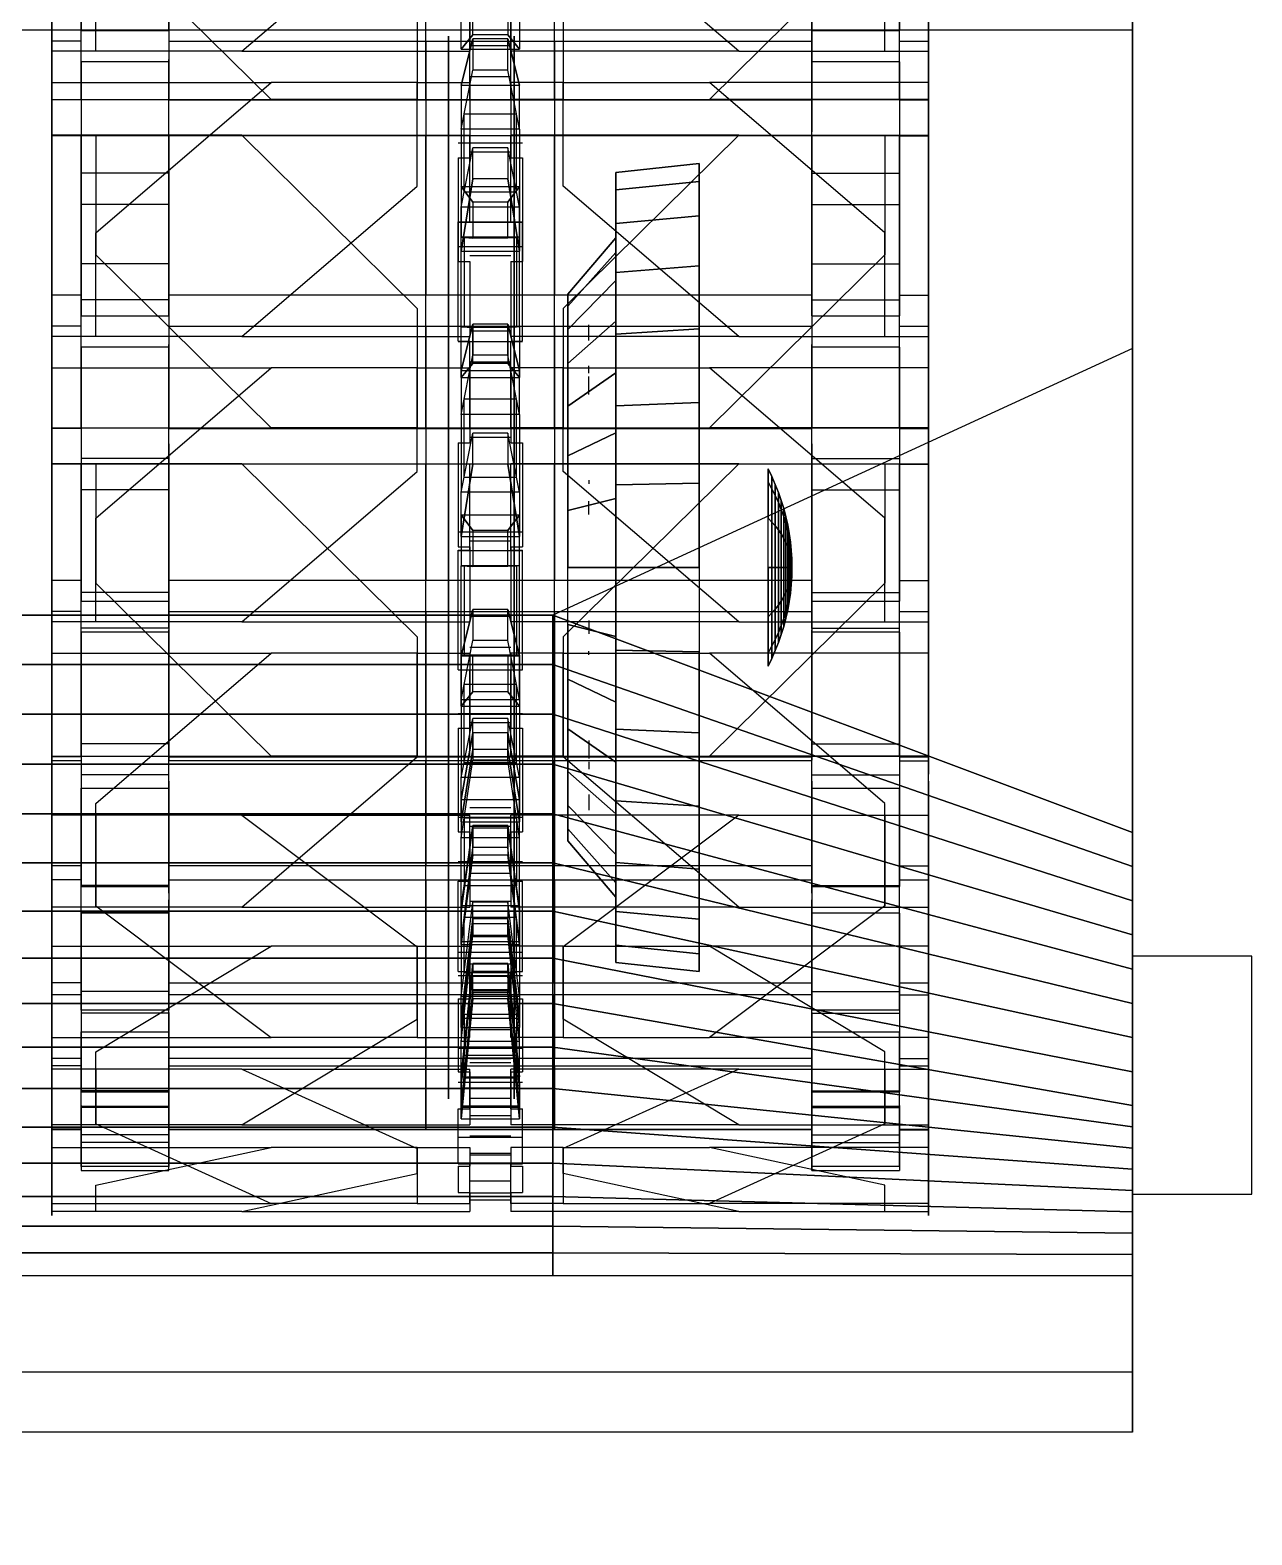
# Model space of a CAD drawing. Extents: x -54 to 215, y -235 to 116.
# Drawn here: x 162.85 to 183.3, y -187.85 to -162.65 of the extents above; entities that cross this region are included whole.
import ezdxf

# ---------------------------------------------------------------- set-up
doc = ezdxf.new("R2010")
doc.units = 0
doc.layers.get('0').update_dxf_attribs({"linetype": 'CONTINUOUS'})
doc.layers.add('A', color=7, linetype='CONTINUOUS')
doc.layers.add('V', color=7, linetype='CONTINUOUS')

# ---------------------------------------------------------------- blocks, each defined once
blk = doc.blocks.new('M-1-01')
at = {"color": 0, "extrusion": (-1, 0, -1.60787e-16)}
for p, q in [((19.367, -134.34, -16.5), (19.367, -187.34, -16.5)), ((19.367, -196.14, -0.579), (19.367, -155.34, 2.65)), ((19.367, -187.34, -16.5), (19.367, -197.84, -2.72)), ((19.367, -196.14, -0.579), (19.367, -197.84, -2.72))]:
    blk.add_line(p, q, dxfattribs=at)
at = {"color": 0}
for p, q in [((19.367, -157.64, 2), (19.367, -176.64, 2)), ((19.367, -194.64, -2), (19.367, -173.64)), ((19.367, -194.64), (19.367, -176.64, 2)), ((19.367, -194.64), (19.367, -197.502, -3.642))]:
    blk.add_line(p, q, dxfattribs=at)
at = {"color": 0, "extrusion": (-8.9977e-34, -0.078899, 0.996883)}
for p, q in [((21.367, -192.153, -0.264), (19.367, -192.153, -0.264)), ((19.367, -192.153, -0.264), (19.367, -196.14, -0.579)), ((21.367, -196.14, -0.579), (21.367, -192.153, -0.264)), ((19.367, -196.14, -0.579), (21.367, -196.14, -0.579))]:
    blk.add_line(p, q, dxfattribs=at)
at = {"color": 0, "extrusion": (-1, 1.81158e-33, -1.83664e-16)}
for p, q in [((19.367, -199.14, -9), (19.367, -194.64, -2)), ((19.367, -197.502, -3.642), (19.367, -200.14, -9)), ((19.367, -200.14, -9), (19.367, -199.14, -9))]:
    blk.add_line(p, q, dxfattribs=at)
at = {"color": 0, "invisible_edges": 15}
for points in [[(21.367, -134.34, -16.5), (21.367, -164.84, -14.7), (21.367, -168.84, -14.7), (21.367, -187.34, -16.5)], [(21.367, -197.84, -2.72), (21.367, -196.14, -0.579), (21.367, -155.34, 2.65), (21.367, -187.34, -16.5)], [(21.367, -168.84, -10.7), (21.367, -155.34, 2.65), (21.367, -187.34, -16.5)], [(19.367, -157.64, 2), (19.367, -176.64, 2), (19.367, -173.64), (19.367, -157.64)], [(21.367, -168.84, -14.7), (21.367, -168.84, -10.7), (21.367, -187.34, -16.5)], [(19.367, -176.64, 2), (19.367, -194.64), (19.367, -194.64, -2), (19.367, -173.64)], [(-1.633, -176.64, 2), (-1.633, -186.44, 2), (9.667, -186.44, 2), (9.667, -176.64, 2)], [(19.367, -181.974, 1.407), (19.367, -176.64, 2), (9.667, -176.64, 2), (9.667, -186.44, 2)], [(9.667, -186.44, 2), (19.367, -181.974, 1.407), (19.367, -190.08, 0.507)], [(21.367, -196.274, 1.116), (21.367, -192.287, 1.431), (19.367, -192.287, 1.431), (19.367, -196.274, 1.116)], [(19.367, -199.14, -9), (19.367, -194.64, -2), (19.367, -194.64), (19.367, -197.502, -3.642)], [(-1.633, -197.502, -3.642), (19.367, -197.502, -3.642), (19.367, -200.14, -9), (-1.633, -200.14, -9)], [(19.367, -200.14, -9), (19.367, -199.14, -9), (19.367, -197.502, -3.642)], [(19.367, -200.14, -9), (19.367, -199.14, -9), (-1.633, -199.14, -9), (-1.633, -200.14, -9)]]:
    blk.add_3dface(points, dxfattribs=at)
at = {"layer": 'A', "color": 0}
for p, q in [((19.367, -176.64, 2), (-1.633, -176.64, 2)), ((19.367, -181.974, 1.407), (9.667, -186.44, 2)), ((-1.633, -186.44, 2), (9.667, -186.44, 2)), ((9.667, -186.44, 2), (19.367, -190.08, 0.507)), ((19.367, -199.14, -9), (-1.633, -199.14, -9)), ((19.367, -200.14, -9), (-1.633, -200.14, -9))]:
    blk.add_line(p, q, dxfattribs=at)
at = {"layer": 'A', "color": 0, "invisible_edges": 15}
blk.add_3dface([(19.367, -197.84, -2.72), (19.367, -196.14, -0.579), (19.367, -155.34, 2.65), (19.367, -187.34, -16.5)], dxfattribs=at)
at = {"layer": 'A', "color": 0}
mesh = blk.add_polymesh((2, 17), dxfattribs=at)
for k, corner in enumerate([(-1.633, -186.44), (-1.633, -187.267), (-1.633, -188.101), (-1.633, -188.937), (-1.633, -189.769), (-1.633, -190.592), (-1.633, -191.399), (-1.633, -192.186), (-1.633, -192.946), (-1.633, -193.675), (-1.633, -194.366), (-1.633, -195.017), (-1.633, -195.621), (-1.633, -196.176), (-1.633, -196.676), (-1.633, -197.119), (-1.633, -197.502), (9.667, -186.44), (9.667, -187.267), (9.667, -188.101), (9.667, -188.937), (9.667, -189.769), (9.667, -190.592), (9.667, -191.399), (9.667, -192.186), (9.667, -192.946), (9.667, -193.675), (9.667, -194.366), (9.667, -195.017), (9.667, -195.621), (9.667, -196.176), (9.667, -196.676), (9.667, -197.119), (9.667, -197.502)]):
    mesh.set_mesh_vertex(divmod(k, 17), corner)
mesh = blk.add_polymesh((2, 17), dxfattribs=at)
for k, corner in enumerate([(9.667, -186.44), (9.667, -187.267), (9.667, -188.101), (9.667, -188.937), (9.667, -189.769), (9.667, -190.592), (9.667, -191.399), (9.667, -192.186), (9.667, -192.946), (9.667, -193.675), (9.667, -194.366), (9.667, -195.017), (9.667, -195.621), (9.667, -196.176), (9.667, -196.676), (9.667, -197.119), (9.667, -197.502), (19.367, -190.08), (19.367, -190.653), (19.367, -191.225), (19.367, -191.798), (19.367, -192.371), (19.367, -192.944), (19.367, -193.516), (19.367, -194.089), (19.367, -194.654), (19.367, -195.01), (19.367, -195.366), (19.367, -195.722), (19.367, -196.078), (19.367, -196.434), (19.367, -196.79), (19.367, -197.146), (19.367, -197.502)]):
    mesh.set_mesh_vertex(divmod(k, 17), corner)
blk = doc.blocks.new('M-1-021')
at = {"color": 0}
for points in [[(-7.75, 0, 1), (7.75, 0, 1)], [(-6.75, 0, 1), (6.75, 0, 1)], [(-4, 0, 1), (4, 0, 1)], [(-1.525, 0, 1), (1.525, 0, 1)]]:
    blk.add_lwpolyline(points, format="xyb", close=True, dxfattribs=at)
for points, const_width in [([(-6.125, 0, 1), (6.125, 0, 1)], 1.25), ([(-3.388, 0, 1), (3.388, 0, 1)], 3.725)]:
    blk.add_lwpolyline(points, format="xyb", close=True, dxfattribs=dict(at, const_width=const_width))
at = {"layer": 'A', "color": 0}
for points, const_width in [([(-8.325, 0, 1), (8.325, 0, 1)], 1.15), ([(-8.325, 0, 1), (8.325, 0, 1)], 1.15), ([(-5.875, 0, 1), (5.875, 0, 1)], 3.75), ([(-7.25, 0, 1), (7.25, 0, 1)], 1), ([(-2.763, 0, 1), (2.763, 0, 1)], 2.475)]:
    blk.add_lwpolyline(points, format="xyb", close=True, dxfattribs=dict(at, const_width=const_width))
for points in [[(-8.9, 0, 1), (8.9, 0, 1)], [(-7.75, 0, 1), (7.75, 0, 1)]]:
    blk.add_lwpolyline(points, format="xyb", close=True, dxfattribs=at)
mesh = blk.add_polymesh((2, 30), dxfattribs=dict(at, n_close=True))
for k, corner in enumerate([(5.25, 0), (5.135, 1.092), (4.796, 2.135), (4.247, 3.086), (3.513, 3.902), (2.625, 4.547), (1.622, 4.993), (0.549, 5.221), (-0.549, 5.221), (-1.622, 4.993), (-2.625, 4.547), (-3.513, 3.902), (-4.247, 3.086), (-4.796, 2.135), (-5.135, 1.092), (-5.25, 0), (-5.135, -1.092), (-4.796, -2.135), (-4.247, -3.086), (-3.513, -3.902), (-2.625, -4.547), (-1.622, -4.993), (-0.549, -5.221), (0.549, -5.221), (1.622, -4.993), (2.625, -4.547), (3.513, -3.902), (4.247, -3.086), (4.796, -2.135), (5.135, -1.092), (5.5, 0), (5.38, 1.144), (5.025, 2.237), (4.45, 3.233), (3.68, 4.087), (2.75, 4.763), (1.7, 5.231), (0.575, 5.47), (-0.575, 5.47), (-1.7, 5.231), (-2.75, 4.763), (-3.68, 4.087), (-4.45, 3.233), (-5.025, 2.237), (-5.38, 1.144), (-5.5, 0), (-5.38, -1.144), (-5.025, -2.237), (-4.45, -3.233), (-3.68, -4.087), (-2.75, -4.763), (-1.7, -5.231), (-0.575, -5.47), (0.575, -5.47), (1.7, -5.231), (2.75, -4.763), (3.68, -4.087), (4.45, -3.233), (5.025, -2.237), (5.38, -1.144)]):
    mesh.set_mesh_vertex(divmod(k, 30), corner)
blk = doc.blocks.new('M-1-02')
at = {"color": 0, "extrusion": (1, 1.83664e-16, -1.83664e-16)}
for points in [[(0, 8.15, 1), (0, -9.65, 1)], [(0, 7, 1), (0, -8.5, 1)], [(0, 4.85, 1), (0, -6.35, 1)], [(0, 3.2, 1), (0, -4.7, 1)], [(0, 0.75, 1), (0, -2.25, 1)]]:
    blk.add_lwpolyline(points, format="xyb", close=True, dxfattribs=at)
for points, const_width in [([(0, 7.575, 1), (0, -9.075, 1)], 1.15), ([(0, 5.925, 1), (0, -7.425, 1)], 2.15), ([(0, 4.025, 1), (0, -5.525, 1)], 1.65), ([(0, 1.975, 1), (0, -3.475, 1)], 2.45)]:
    blk.add_lwpolyline(points, format="xyb", close=True, dxfattribs=dict(at, const_width=const_width))
blk.add_circle((0, -0.75), 1.5, dxfattribs=at)
at = {"color": 0, "invisible_edges": 15}
for points in [[(1.25, 3.538, -0.901), (1.25, 3.8, -1.053), (1.25, 3.8, -0.447), (1.25, 3.538, -0.599)], [(1.25, 2.951, 1.207), (1.25, 3.252, 1.239), (1.25, 2.896, 1.729), (1.25, 2.773, 1.452)], [(1.25, 2.773, -2.952), (1.25, 2.896, -3.229), (1.25, 3.252, -2.739), (1.25, 2.951, -2.707)], [(1.25, 1.237, 2.568), (1.25, 1.462, 2.77), (1.25, 0.886, 2.958), (1.25, 0.949, 2.661)], [(1.25, 0.949, -4.161), (1.25, 0.886, -4.458), (1.25, 1.462, -4.27), (1.25, 1.237, -4.068)], [(1.25, -0.949, 2.661), (1.25, -0.886, 2.958), (1.25, -1.462, 2.77), (1.25, -1.237, 2.568)], [(1.25, -1.237, -4.068), (1.25, -1.462, -4.27), (1.25, -0.886, -4.458), (1.25, -0.949, -4.161)], [(1.25, -2.773, 1.452), (1.25, -2.896, 1.729), (1.25, -3.252, 1.239), (1.25, -2.951, 1.207)], [(1.25, -2.951, -2.707), (1.25, -3.252, -2.739), (1.25, -2.896, -3.229), (1.25, -2.773, -2.952)], [(1.25, -3.538, -0.599), (1.25, -3.8, -0.447), (1.25, -3.8, -1.053), (1.25, -3.538, -0.901)]]:
    blk.add_3dface(points, dxfattribs=at)
at = {"layer": 'A', "color": 0, "extrusion": (1, 1.83664e-16, -1.83664e-16)}
for points, const_width in [([(0, 7.575, 1), (0, -9.075, 1)], 1.15), ([(0, 6.525, 1), (0, -8.025, 1)], 0.95), ([(0, 5.35, 1), (0, -6.85, 1)], 1.1), ([(0, 3.05, 1), (0, -4.55, 1)], 1.6), ([(0, 1.875, 1), (0, -3.375, 1)], 0.75), ([(0, 1.2, 1), (0, -2.7, 1)], 0.6)]:
    blk.add_lwpolyline(points, format="xyb", close=True, dxfattribs=dict(at, const_width=const_width))
for points in [[(0, 7, 1), (0, -8.5, 1)], [(0, 6.05, 1), (0, -7.55, 1)], [(0, 2.25, 1), (0, -3.75, 1)], [(0, 1.5, 1), (0, -3, 1)], [(0, 0.9, 1), (0, -2.4, 1)]]:
    blk.add_lwpolyline(points, format="xyb", close=True, dxfattribs=at)
for points in [[(3.8, -1.053), (4.062, -0.901), (4.062, -0.599), (3.8, -0.447), (3.538, -0.599), (3.538, -0.901)], [(3.252, 1.239), (3.375, 1.515), (3.197, 1.76), (2.896, 1.729), (2.773, 1.452), (2.951, 1.207)], [(2.896, -3.229), (3.197, -3.26), (3.375, -3.015), (3.252, -2.739), (2.951, -2.707), (2.773, -2.952)], [(1.462, 2.77), (1.399, 3.067), (1.111, 3.16), (0.886, 2.958), (0.949, 2.661), (1.237, 2.568)], [(0.886, -4.458), (1.111, -4.66), (1.399, -4.567), (1.462, -4.27), (1.237, -4.068), (0.949, -4.161)], [(-0.886, 2.958), (-1.111, 3.16), (-1.399, 3.067), (-1.462, 2.77), (-1.237, 2.568), (-0.949, 2.661)], [(-1.462, -4.27), (-1.399, -4.567), (-1.111, -4.66), (-0.886, -4.458), (-0.949, -4.161), (-1.237, -4.068)], [(-2.896, 1.729), (-3.197, 1.76), (-3.375, 1.515), (-3.252, 1.239), (-2.951, 1.207), (-2.773, 1.452)], [(-3.252, -2.739), (-3.375, -3.015), (-3.197, -3.26), (-2.896, -3.229), (-2.773, -2.952), (-2.951, -2.707)], [(-3.8, -0.447), (-4.062, -0.599), (-4.062, -0.901), (-3.8, -1.053), (-3.538, -0.901), (-3.538, -0.599)]]:
    blk.add_lwpolyline(points, close=True, dxfattribs=at)
for centre in [(6.085, -0.75, 1.7), (4.303, 3.553, 1.7), (4.303, -5.053, 1.7), (0, 5.335, 1.7), (0, -6.835, 1.7), (-4.303, 3.553, 1.7), (-4.303, -5.053, 1.7), (-6.085, -0.75, 1.7)]:
    blk.add_circle(centre, 0.125, dxfattribs=at)
at = {"layer": 'A', "color": 0, "invisible_edges": 13}
for points in [[(1.25, 3.8, -0.447), (1.25, 3.8, -1.053), (1.25, 4.062, -0.901), (1.25, 4.062, -0.599)], [(1.25, 2.896, 1.729), (1.25, 3.252, 1.239), (1.25, 3.375, 1.515), (1.25, 3.197, 1.76)], [(1.25, 3.252, -2.739), (1.25, 2.896, -3.229), (1.25, 3.197, -3.26), (1.25, 3.375, -3.015)], [(1.25, 0.886, 2.958), (1.25, 1.462, 2.77), (1.25, 1.399, 3.067), (1.25, 1.111, 3.16)], [(1.25, 1.462, -4.27), (1.25, 0.886, -4.458), (1.25, 1.111, -4.66), (1.25, 1.399, -4.567)], [(1.25, -1.462, 2.77), (1.25, -0.886, 2.958), (1.25, -1.111, 3.16), (1.25, -1.399, 3.067)], [(1.25, -0.886, -4.458), (1.25, -1.462, -4.27), (1.25, -1.399, -4.567), (1.25, -1.111, -4.66)], [(1.25, -3.252, 1.239), (1.25, -2.896, 1.729), (1.25, -3.197, 1.76), (1.25, -3.375, 1.515)], [(1.25, -2.896, -3.229), (1.25, -3.252, -2.739), (1.25, -3.375, -3.015), (1.25, -3.197, -3.26)], [(1.25, -3.8, -1.053), (1.25, -3.8, -0.447), (1.25, -4.062, -0.599), (1.25, -4.062, -0.901)]]:
    blk.add_3dface(points, dxfattribs=at)
at = {"color": 0, "extrusion": (-1, 6.92805e-17, 5.50992e-16), "rotation": 270}
blk.add_blockref('M-1-021', (0, -0.75, 1.1), dxfattribs=at)
at = {"layer": 'A', "color": 0}
mesh = blk.add_polymesh((2, 30), dxfattribs=dict(at, n_close=True))
for k, corner in enumerate([(3.1, 0), (3.1, 1.414), (3.1, 2.766), (3.1, 3.997), (3.1, 5.053), (3.1, 5.889), (3.1, 6.467), (3.1, 6.763), (3.1, 6.763), (3.1, 6.467), (3.1, 5.889), (3.1, 5.053), (3.1, 3.997), (3.1, 2.766), (3.1, 1.414), (3.1, 0), (3.1, -1.414), (3.1, -2.766), (3.1, -3.997), (3.1, -5.053), (3.1, -5.889), (3.1, -6.467), (3.1, -6.763), (3.1, -6.763), (3.1, -6.467), (3.1, -5.889), (3.1, -5.053), (3.1, -3.997), (3.1, -2.766), (3.1, -1.414), (1.7, 0), (1.7, 1.383), (1.7, 2.705), (1.7, 3.909), (1.7, 4.942), (1.7, 5.759), (1.7, 6.325), (1.7, 6.614), (1.7, 6.614), (1.7, 6.325), (1.7, 5.759), (1.7, 4.942), (1.7, 3.909), (1.7, 2.705), (1.7, 1.383), (1.7, 0), (1.7, -1.383), (1.7, -2.705), (1.7, -3.909), (1.7, -4.942), (1.7, -5.759), (1.7, -6.325), (1.7, -6.614), (1.7, -6.614), (1.7, -6.325), (1.7, -5.759), (1.7, -4.942), (1.7, -3.909), (1.7, -2.705), (1.7, -1.383)]):
    mesh.set_mesh_vertex(divmod(k, 30), corner)
mesh = blk.add_polymesh((2, 30), dxfattribs=dict(at, n_close=True))
for k, corner in enumerate([(1.7, 0), (1.7, 1.154), (1.7, 2.257), (1.7, 3.262), (1.7, 4.124), (1.7, 4.806), (1.7, 5.278), (1.7, 5.52), (1.7, 5.52), (1.7, 5.278), (1.7, 4.806), (1.7, 4.124), (1.7, 3.262), (1.7, 2.257), (1.7, 1.154), (1.7, 0), (1.7, -1.154), (1.7, -2.257), (1.7, -3.262), (1.7, -4.124), (1.7, -4.806), (1.7, -5.278), (1.7, -5.52), (1.7, -5.52), (1.7, -5.278), (1.7, -4.806), (1.7, -4.124), (1.7, -3.262), (1.7, -2.257), (1.7, -1.154), (0.9, 0), (0.9, 0.956), (0.9, 1.871), (0.9, 2.704), (0.9, 3.418), (0.9, 3.984), (0.9, 4.375), (0.9, 4.575), (0.9, 4.575), (0.9, 4.375), (0.9, 3.984), (0.9, 3.418), (0.9, 2.704), (0.9, 1.871), (0.9, 0.956), (0.9, 0), (0.9, -0.956), (0.9, -1.871), (0.9, -2.704), (0.9, -3.418), (0.9, -3.984), (0.9, -4.375), (0.9, -4.575), (0.9, -4.575), (0.9, -4.375), (0.9, -3.984), (0.9, -3.418), (0.9, -2.704), (0.9, -1.871), (0.9, -0.956)]):
    mesh.set_mesh_vertex(divmod(k, 30), corner)
mesh = blk.add_polymesh((12, 13), dxfattribs=dict(at, m_close=True))
for k, corner in enumerate([(4.65, 0), (4.647, 0), (4.639, 0), (4.625, 0), (4.605, 0), (4.579, 0), (4.549, 0), (4.512, 0), (4.47, 0), (4.423, 0), (4.371, 0), (4.313, 0), (4.25, 0), (4.65, 0), (4.647, -0.071), (4.639, -0.143), (4.625, -0.214), (4.605, -0.284), (4.579, -0.355), (4.549, -0.424), (4.512, -0.493), (4.47, -0.562), (4.423, -0.629), (4.371, -0.696), (4.313, -0.761), (4.25, -0.825), (4.65, 0), (4.647, -0.124), (4.639, -0.247), (4.625, -0.37), (4.605, -0.493), (4.579, -0.614), (4.549, -0.735), (4.512, -0.855), (4.47, -0.973), (4.423, -1.09), (4.371, -1.205), (4.313, -1.318), (4.25, -1.429), (4.65, 0), (4.647, -0.143), (4.639, -0.285), (4.625, -0.427), (4.605, -0.569), (4.579, -0.709), (4.549, -0.849), (4.512, -0.987), (4.47, -1.124), (4.423, -1.258), (4.371, -1.391), (4.313, -1.522), (4.25, -1.65), (4.65, 0), (4.647, -0.124), (4.639, -0.247), (4.625, -0.37), (4.605, -0.493), (4.579, -0.614), (4.549, -0.735), (4.512, -0.855), (4.47, -0.973), (4.423, -1.09), (4.371, -1.205), (4.313, -1.318), (4.25, -1.429), (4.65, 0), (4.647, -0.071), (4.639, -0.143), (4.625, -0.214), (4.605, -0.284), (4.579, -0.355), (4.549, -0.424), (4.512, -0.493), (4.47, -0.562), (4.423, -0.629), (4.371, -0.696), (4.313, -0.761), (4.25, -0.825), (4.65, 0), (4.647, 0), (4.639, 0), (4.625, 0), (4.605, 0), (4.579, 0), (4.549, 0), (4.512, 0), (4.47, 0), (4.423, 0), (4.371, 0), (4.313, 0), (4.25, 0), (4.65, 0), (4.647, 0.071), (4.639, 0.143), (4.625, 0.214), (4.605, 0.284), (4.579, 0.355), (4.549, 0.424), (4.512, 0.493), (4.47, 0.562), (4.423, 0.629), (4.371, 0.696), (4.313, 0.761), (4.25, 0.825), (4.65, 0), (4.647, 0.124), (4.639, 0.247), (4.625, 0.37), (4.605, 0.493), (4.579, 0.614), (4.549, 0.735), (4.512, 0.855), (4.47, 0.973), (4.423, 1.09), (4.371, 1.205), (4.313, 1.318), (4.25, 1.429), (4.65, 0), (4.647, 0.143), (4.639, 0.285), (4.625, 0.427), (4.605, 0.569), (4.579, 0.709), (4.549, 0.849), (4.512, 0.987), (4.47, 1.124), (4.423, 1.258), (4.371, 1.391), (4.313, 1.522), (4.25, 1.65), (4.65, 0), (4.647, 0.124), (4.639, 0.247), (4.625, 0.37), (4.605, 0.493), (4.579, 0.614), (4.549, 0.735), (4.512, 0.855), (4.47, 0.973), (4.423, 1.09), (4.371, 1.205), (4.313, 1.318), (4.25, 1.429), (4.65, 0), (4.647, 0.071), (4.639, 0.143), (4.625, 0.214), (4.605, 0.284), (4.579, 0.355), (4.549, 0.424), (4.512, 0.493), (4.47, 0.562), (4.423, 0.629), (4.371, 0.696), (4.313, 0.761), (4.25, 0.825)]):
    mesh.set_mesh_vertex(divmod(k, 13), corner)
blk = doc.blocks.new('M-1-06')
at = {"color": 0}
for p, q in [((-7.98, 7.464), (-4.23, 7.464)), ((-7.48, 7.464, 1.4), (-7.98, 7.464, 1.4)), ((-7.98, 2.564, 1.4), (-7.98, 7.464, 1.4)), ((-7.98, 7.464, 1.4), (-7.98, 7.464)), ((-7.98, 2.564), (-7.98, 7.464)), ((-7.48, 7.464, 0.7), (-7.48, 2.564, 0.7)), ((-5.98, 7.464, 0.7), (-7.48, 7.464, 0.7)), ((-7.23, 4.564), (-4.23, 7.464)), ((-5.98, 2.564, 0.7), (-5.98, 7.464, 0.7)), ((-5.98, 7.464, 1.4), (5.02, 7.464, 1.4)), ((-1.73, 7.464), (-4.23, 7.464)), ((-1.73, 5.464), (-1.73, 7.464)), ((-1.73, 7.464), (-0.83, 7.464)), ((-1.58, 7.464, 1.4), (-1.58, 2.564, 1.4)), ((-0.83, 7.464), (-0.83, 6.014)), ((-0.83, 7.464, 0.2), (-0.13, 7.464, 0.2)), ((-0.13, 7.464), (-0.13, 6.014)), ((0.77, 7.464), (-0.13, 7.464)), ((0.62, 7.464, 1.4), (0.62, 2.564, 1.4)), ((0.77, 5.464), (0.77, 7.464)), ((0.77, 7.464), (3.27, 7.464)), ((6.27, 4.564), (3.27, 7.464)), ((7.02, 7.464), (3.27, 7.464)), ((6.52, 7.464, 0.7), (5.02, 7.464, 0.7)), ((5.02, 2.564, 0.7), (5.02, 7.464, 0.7)), ((6.52, 7.464, 0.7), (6.52, 2.564, 0.7)), ((6.52, 7.464, 1.4), (7.02, 7.464, 1.4)), ((-0.98, 6.614, 1.4), (-0.78, 6.364, 3.4)), ((-0.98, 6.614, 1.4), (0.02, 6.614, 1.4)), ((-0.98, 6.614, 1.4), (-0.98, 5.764, 1.4)), ((0.02, 6.614, 1.4), (-0.18, 6.364, 3.4)), ((0.02, 5.764, 1.4), (0.02, 6.614, 1.4)), ((-0.78, 6.364, 3.4), (-0.78, 5.764, 3.4)), ((-0.18, 6.364, 3.4), (-0.78, 6.364, 3.4)), ((-0.18, 5.764, 3.4), (-0.18, 6.364, 3.4)), ((-1.03, 6.014), (-1.03, 4.014)), ((-1.03, 6.014, 0.5), (0.07, 6.014, 0.5)), ((-1.03, 6.014), (-0.83, 6.014)), ((-0.83, 6.014, 0.2), (-0.13, 6.014, 0.2)), ((-0.13, 6.014), (0.07, 6.014)), ((0.07, 6.014), (0.07, 4.014)), ((-0.98, 5.764, 1.4), (-0.78, 5.764, 3.4)), ((0.02, 5.764, 1.4), (-0.98, 5.764, 1.4)), ((-0.98, 5.764, 1.4), (-0.98, 4.264, 1.4)), ((-0.929, 4.264, 1.913), (-0.929, 5.764, 1.913)), ((-0.031, 5.764, 1.913), (-0.929, 5.764, 1.913)), ((-0.18, 5.764, 3.4), (-0.78, 5.764, 3.4)), ((0.02, 5.764, 1.4), (-0.18, 5.764, 3.4)), ((-0.031, 4.264, 1.913), (-0.031, 5.764, 1.913)), ((0.02, 5.764, 1.4), (0.02, 4.264, 1.4)), ((-5.98, 5.314, 0.7), (-7.48, 5.314, 0.7)), ((-7.48, 5.314, 1.2), (-7.48, 4.714, 1.2)), ((-5.98, 5.314, 1.2), (-5.98, 4.714, 1.2)), ((-4.73, 2.564), (-1.73, 5.464)), ((3.77, 2.564), (0.77, 5.464)), ((5.02, 5.314, 0.7), (6.52, 5.314, 0.7)), ((5.02, 5.314, 1.2), (5.02, 4.714, 1.2)), ((6.52, 5.314, 1.2), (6.52, 4.714, 1.2)), ((-5.98, 4.714, 0.7), (-7.48, 4.714, 0.7)), ((-7.23, 2.564), (-7.23, 4.564)), ((5.02, 4.714, 0.7), (6.52, 4.714, 0.7)), ((6.27, 2.564), (6.27, 4.564)), ((-0.98, 3.414, 1.4), (-0.98, 4.264, 1.4)), ((0.02, 4.264, 1.4), (-0.98, 4.264, 1.4)), ((-0.98, 4.264, 1.4), (-0.78, 4.264, 3.4)), ((-0.929, 4.264, 1.913), (-0.031, 4.264, 1.913)), ((-0.18, 4.264, 3.4), (-0.78, 4.264, 3.4)), ((-0.78, 3.664, 3.4), (-0.78, 4.264, 3.4)), ((-0.18, 4.264, 3.4), (-0.18, 3.664, 3.4)), ((0.02, 4.264, 1.4), (-0.18, 4.264, 3.4)), ((0.02, 4.264, 1.4), (0.02, 3.414, 1.4)), ((-1.03, 4.014), (-0.83, 4.014)), ((-1.03, 4.014, 0.5), (0.07, 4.014, 0.5)), ((-0.83, 4.014), (-0.83, 2.564)), ((-0.83, 4.014, 0.2), (-0.13, 4.014, 0.2)), ((-0.13, 4.014), (-0.13, 2.564)), ((-0.13, 4.014), (0.07, 4.014)), ((-0.98, 3.414, 1.4), (-0.78, 3.664, 3.4)), ((-0.18, 3.664, 3.4), (-0.78, 3.664, 3.4)), ((0.02, 3.414, 1.4), (-0.18, 3.664, 3.4)), ((-0.98, 3.414, 1.4), (0.02, 3.414, 1.4)), ((-7.23, 2.564), (-7.98, 2.564)), ((-7.48, 2.564, 1.4), (-7.98, 2.564, 1.4)), ((-7.98, 2.564), (-7.98, 2.564, 1.4)), ((-7.48, 2.564, 0.7), (-5.98, 2.564, 0.7)), ((-4.73, 2.564), (-7.23, 2.564)), ((5.02, 2.564, 1.4), (-5.98, 2.564, 1.4)), ((-4.73, 2.564), (-0.83, 2.564)), ((-0.83, 2.564, 0.2), (-0.13, 2.564, 0.2)), ((3.77, 2.564), (-0.13, 2.564)), ((3.77, 2.564), (6.27, 2.564)), ((5.02, 2.564, 0.7), (6.52, 2.564, 0.7)), ((6.27, 2.564), (7.02, 2.564)), ((6.52, 2.564, 1.4), (7.02, 2.564, 1.4))]:
    blk.add_line(p, q, dxfattribs=at)
at = {"color": 0, "extrusion": (-1, 1.22406e-16, -1.83664e-16)}
for centre in [(-6.764, 0.7, 7.98), (-3.264, 0.7, 7.98)]:
    blk.add_circle(centre, 0.65, dxfattribs=at)
at = {"color": 0, "extrusion": (1, -1.22406e-16, -1.83664e-16)}
for centre in [(6.764, 0.7, 7.02), (3.264, 0.7, 7.02)]:
    blk.add_circle(centre, 0.65, dxfattribs=at)
at = {"color": 0, "extrusion": (-1, -1.22406e-16, -1.83664e-16)}
blk.add_arc((-7.464, 0.7, 7.98), 0.3, 90, 270, dxfattribs=at)
at = {"color": 0, "extrusion": (-1, 1.22406e-16, -1.83664e-16)}
for centre, radius, start, end in [((-6.764, 0.7, 5.98), 0.65, 0, 180), ((-3.264, 0.7, 5.98), 0.65, 0, 180), ((-2.564, 0.7, 7.98), 0.3, 270, 90)]:
    blk.add_arc(centre, radius, start, end, dxfattribs=at)
at = {"color": 0, "extrusion": (1, -1.22406e-16, -1.83664e-16)}
for centre in [(6.764, 0.7, 5.02), (3.264, 0.7, 5.02)]:
    blk.add_arc(centre, 0.65, 0, 180, dxfattribs=at)
at = {"color": 0}
for points, invisible_edges in [([(-1.03, 7.464), (-7.98, 7.464), (-7.98, 2.564), (-1.03, 2.564)], 15), ([(-7.98, 7.464, 0.7), (-7.98, 7.464), (-0.83, 7.464), (-0.83, 7.464, 0.7)], 15), ([(-7.98, 2.564), (-7.98, 2.564, 1.4), (-7.98, 7.464, 1.4), (-7.98, 7.464)], 13), ([(-7.98, 7.464, 0.7), (-7.98, 7.464, 1.4), (-7.48, 7.464, 1.4), (-7.48, 7.464, 0.7)], 15), ([(-7.48, 7.464, 1.4), (-7.48, 2.564, 1.4), (-7.98, 2.564, 1.4), (-7.98, 7.464, 1.4)], 15), ([(-0.83, 7.464, 0.7), (-0.83, 7.464), (-7.98, 7.464), (-7.98, 7.464, 0.7)], 15), ([(-7.48, 2.564, 0.7), (-5.98, 2.564, 0.7), (-5.98, 7.464, 0.7), (-7.48, 7.464, 0.7)], 15), ([(-7.23, 2.564, -0.6), (-4.73, 2.564, -0.6), (-4.23, 7.464, -0.6), (-7.23, 4.564, -0.6)], 15), ([(5.02, 7.464, 0.7), (5.02, 7.464, 1.4), (-5.98, 7.464, 1.4), (-5.98, 7.464, 0.7)], 15), ([(5.02, 7.464, 1.4), (5.02, 2.564, 1.4), (-5.98, 2.564, 1.4), (-5.98, 7.464, 1.4)], 15), ([(-1.73, 7.464, -0.6), (-4.23, 7.464, -0.6), (-4.73, 2.564, -0.6), (-1.73, 5.464, -0.6)], 15), ([(-0.83, 7.464), (-0.83, 6.014), (-1.03, 6.014), (-1.03, 7.464)], 15), ([(-0.83, 7.464, 0.7), (-0.83, 7.464, 0.2), (-0.13, 7.464, 0.2), (-0.13, 7.464, 0.7)], 15), ([(-0.83, 7.464, 0.2), (-0.83, 6.014, 0.2), (-0.13, 6.014, 0.2), (-0.13, 7.464, 0.2)], 15), ([(-0.13, 7.464), (-0.13, 6.014), (0.07, 6.014), (0.07, 7.464)], 15), ([(7.02, 7.464, 0.7), (7.02, 7.464), (-0.13, 7.464), (-0.13, 7.464, 0.7)], 15), ([(-0.13, 7.464, 0.7), (-0.13, 7.464), (7.02, 7.464), (7.02, 7.464, 0.7)], 15), ([(0.07, 7.464), (7.02, 7.464), (7.02, 2.564), (0.07, 2.564)], 15), ([(0.77, 7.464, -0.6), (3.27, 7.464, -0.6), (3.77, 2.564, -0.6), (0.77, 5.464, -0.6)], 15), ([(6.27, 2.564, -0.6), (3.77, 2.564, -0.6), (3.27, 7.464, -0.6), (6.27, 4.564, -0.6)], 15), ([(6.52, 2.564, 0.7), (5.02, 2.564, 0.7), (5.02, 7.464, 0.7), (6.52, 7.464, 0.7)], 15), ([(7.02, 7.464, 0.7), (7.02, 7.464, 1.4), (6.52, 7.464, 1.4), (6.52, 7.464, 0.7)], 15), ([(6.52, 7.464, 1.4), (6.52, 2.564, 1.4), (7.02, 2.564, 1.4), (7.02, 7.464, 1.4)], 15), ([(0.02, 6.614, 1.4), (-0.18, 6.364, 3.4), (-0.78, 6.364, 3.4), (-0.98, 6.614, 1.4)], 15), ([(-0.78, 6.364, 3.4), (-0.98, 6.614, 1.4), (-0.98, 5.764, 1.4), (-0.78, 5.764, 3.4)], 14), ([(-0.18, 6.364, 3.4), (0.02, 6.614, 1.4), (0.02, 5.764, 1.4), (-0.18, 5.764, 3.4)], 14), ([(-0.18, 5.764, 3.4), (-0.78, 5.764, 3.4), (-0.78, 6.364, 3.4), (-0.18, 6.364, 3.4)], 15), ([(0.07, 6.014, 0.5), (0.07, 4.014, 0.5), (-1.03, 4.014, 0.5), (-1.03, 6.014, 0.5)], 15), ([(-1.03, 6.014, 0.5), (-1.03, 6.014), (-0.83, 6.014), (-0.83, 6.014, 0.5)], 15), ([(-0.83, 6.014, 0.2), (-0.13, 6.014, 0.2), (-0.13, 6.014, 0.5), (-0.83, 6.014, 0.5)], 15), ([(0.07, 6.014, 0.5), (0.07, 6.014), (-0.13, 6.014), (-0.13, 6.014, 0.5)], 15), ([(-0.78, 5.764, 3.4), (-0.98, 5.764, 1.4), (0.02, 5.764, 1.4), (-0.18, 5.764, 3.4)], 15), ([(-0.929, 5.764, 1.913), (-0.929, 4.264, 1.913), (-0.98, 4.264, 1.4), (-0.98, 5.764, 1.4)], 15), ([(-0.929, 5.764, 1.913), (-0.031, 5.764, 1.913), (-0.031, 4.264, 1.913), (-0.929, 4.264, 1.913)], 15), ([(-0.031, 5.764, 1.913), (-0.031, 4.264, 1.913), (0.02, 4.264, 1.4), (0.02, 5.764, 1.4)], 15), ([(-5.98, 5.314, 1.2), (-5.98, 4.714, 1.2), (-7.48, 4.714, 1.2), (-7.48, 5.314, 1.2)], 15), ([(5.02, 5.314, 1.2), (5.02, 4.714, 1.2), (6.52, 4.714, 1.2), (6.52, 5.314, 1.2)], 15), ([(-0.78, 3.664, 3.4), (-0.98, 3.414, 1.4), (-0.98, 4.264, 1.4), (-0.78, 4.264, 3.4)], 14), ([(-0.78, 4.264, 3.4), (-0.98, 4.264, 1.4), (0.02, 4.264, 1.4), (-0.18, 4.264, 3.4)], 15), ([(-0.18, 4.264, 3.4), (-0.78, 4.264, 3.4), (-0.78, 3.664, 3.4), (-0.18, 3.664, 3.4)], 15), ([(-0.18, 3.664, 3.4), (0.02, 3.414, 1.4), (0.02, 4.264, 1.4), (-0.18, 4.264, 3.4)], 14), ([(-1.03, 4.014, 0.5), (-1.03, 4.014), (-0.83, 4.014), (-0.83, 4.014, 0.5)], 15), ([(-0.83, 2.564), (-0.83, 4.014), (-1.03, 4.014), (-1.03, 2.564)], 15), ([(-0.83, 4.014, 0.2), (-0.13, 4.014, 0.2), (-0.13, 4.014, 0.5), (-0.83, 4.014, 0.5)], 15), ([(-0.83, 2.564, 0.2), (-0.83, 4.014, 0.2), (-0.13, 4.014, 0.2), (-0.13, 2.564, 0.2)], 15), ([(0.07, 4.014, 0.5), (0.07, 4.014), (-0.13, 4.014), (-0.13, 4.014, 0.5)], 15), ([(-0.13, 2.564), (-0.13, 4.014), (0.07, 4.014), (0.07, 2.564)], 15), ([(0.02, 3.414, 1.4), (-0.18, 3.664, 3.4), (-0.78, 3.664, 3.4), (-0.98, 3.414, 1.4)], 15), ([(-7.98, 2.564, 0.7), (-7.98, 2.564), (-0.83, 2.564), (-0.83, 2.564, 0.7)], 15), ([(-7.98, 2.564, 0.7), (-7.98, 2.564, 1.4), (-7.48, 2.564, 1.4), (-7.48, 2.564, 0.7)], 15), ([(-0.83, 2.564, 0.7), (-0.83, 2.564), (-7.98, 2.564), (-7.98, 2.564, 0.7)], 15), ([(5.02, 2.564, 0.7), (5.02, 2.564, 1.4), (-5.98, 2.564, 1.4), (-5.98, 2.564, 0.7)], 15), ([(-0.83, 2.564, 0.7), (-0.83, 2.564, 0.2), (-0.13, 2.564, 0.2), (-0.13, 2.564, 0.7)], 15), ([(-0.13, 2.564, 0.7), (-0.13, 2.564), (7.02, 2.564), (7.02, 2.564, 0.7)], 15), ([(7.02, 2.564, 0.7), (7.02, 2.564, 1.4), (6.52, 2.564, 1.4), (6.52, 2.564, 0.7)], 15)]:
    blk.add_3dface(points, dxfattribs=dict(at, invisible_edges=invisible_edges))
at = {"layer": 'A', "color": 0}
blk.add_line((7.02, 2.564), (7.02, 7.464), dxfattribs=at)
at = {"color": 0}
mesh = blk.add_polymesh((2, 7), dxfattribs=at)
for k, corner in enumerate([(-7.98, 7.464), (-7.98, 7.464), (-7.98, 7.464), (-7.98, 7.464), (-7.98, 7.464), (-7.98, 7.464), (-7.98, 7.464), (-7.98, 7.464), (-7.98, 7.614), (-7.98, 7.724), (-7.98, 7.764), (-7.98, 7.724), (-7.98, 7.614), (-7.98, 7.464)]):
    mesh.set_mesh_vertex(divmod(k, 7), corner)
mesh = blk.add_polymesh((2, 7), dxfattribs=at)
for k, corner in enumerate([(7.02, 7.464), (7.02, 7.464), (7.02, 7.464), (7.02, 7.464), (7.02, 7.464), (7.02, 7.464), (7.02, 7.464), (7.02, 7.464), (7.02, 7.614), (7.02, 7.724), (7.02, 7.764), (7.02, 7.724), (7.02, 7.614), (7.02, 7.464)]):
    mesh.set_mesh_vertex(divmod(k, 7), corner)
mesh = blk.add_polymesh((2, 7), dxfattribs=at)
for k, corner in enumerate([(-7.98, 2.564), (-7.98, 2.564), (-7.98, 2.564), (-7.98, 2.564), (-7.98, 2.564), (-7.98, 2.564), (-7.98, 2.564), (-7.98, 2.564), (-7.98, 2.414), (-7.98, 2.305), (-7.98, 2.264), (-7.98, 2.305), (-7.98, 2.414), (-7.98, 2.564)]):
    mesh.set_mesh_vertex(divmod(k, 7), corner)
mesh = blk.add_polymesh((2, 7), dxfattribs=at)
for k, corner in enumerate([(7.02, 2.564), (7.02, 2.564), (7.02, 2.564), (7.02, 2.564), (7.02, 2.564), (7.02, 2.564), (7.02, 2.564), (7.02, 2.564), (7.02, 2.414), (7.02, 2.305), (7.02, 2.264), (7.02, 2.305), (7.02, 2.414), (7.02, 2.564)]):
    mesh.set_mesh_vertex(divmod(k, 7), corner)
blk = doc.blocks.new('M-1-061')
at = {"color": 0, "extrusion": (2.11224e-17, 0.495459, 0.868632), "rotation": 179.9999999999999}
for p in [(-59.66, -31.237, -9.116), (-59.66, -25.737, -9.116), (-59.66, -20.237, -9.116), (-59.66, -14.737, -9.116)]:
    blk.add_blockref('M-1-06', p, dxfattribs=at)
at = {"color": 0, "extrusion": (3.21571e-16, -0.006109, -0.999981), "rotation": 180}
for p in [(-59.66, 31.483, -3.233), (-59.66, 25.983, -3.233), (-59.66, 20.483, -3.233)]:
    blk.add_blockref('M-1-06', p, dxfattribs=at)
at = {"color": 0, "extrusion": (2.82777e-16, 0.651437, -0.758703), "rotation": 179.9999999999999}
blk.add_blockref('M-1-06', (-59.66, 13.525, 5.732), dxfattribs=at)
at = {"color": 0, "extrusion": (6.25725e-17, 0.791757, 0.610836), "rotation": 179.9999999999999}
blk.add_blockref('M-1-06', (-59.66, -11.167, -1.92), dxfattribs=at)
at = {"color": 0, "extrusion": (2.34657e-16, 0.888217, -0.459425), "rotation": 179.9999999999999}
blk.add_blockref('M-1-06', (-59.66, 5.196, 7.422), dxfattribs=at)
at = {"color": 0, "extrusion": (1.25576e-16, 0.975726, 0.218995), "rotation": 179.9999999999999}
blk.add_blockref('M-1-06', (-59.66, -4.924, 3.871), dxfattribs=at)
blk = doc.blocks.new('M-1-05')
at = {"layer": 'V', "color": 0, "extrusion": (0, -1, -1.83664e-16), "const_width": 0.75}
blk.add_lwpolyline([(12.175, 12.55, 1), (19.125, 12.55, 1)], format="xyb", close=True, dxfattribs=at)
at = {"color": 0, "xscale": 0.9784946237000001}
blk.add_blockref('M-1-061', (-48.407, 0), dxfattribs=at)
at = {"color": 0}
blk.add_blockref('M-1-02', (9.9, 16.2, -6.55), dxfattribs=at)

msp = doc.modelspace()

# ---------------------------------------------------------------- block references
at = {"color": 0}
msp.add_blockref('M-1-05', (161.055, -187.846), dxfattribs=at)
at = {"color": 0, "extrusion": (3.86209e-19, -0.002094, 0.999998)}
msp.add_blockref('M-1-01', (161.938, 14.009, 5.327), dxfattribs=at)

doc.saveas('drawing.dxf')
